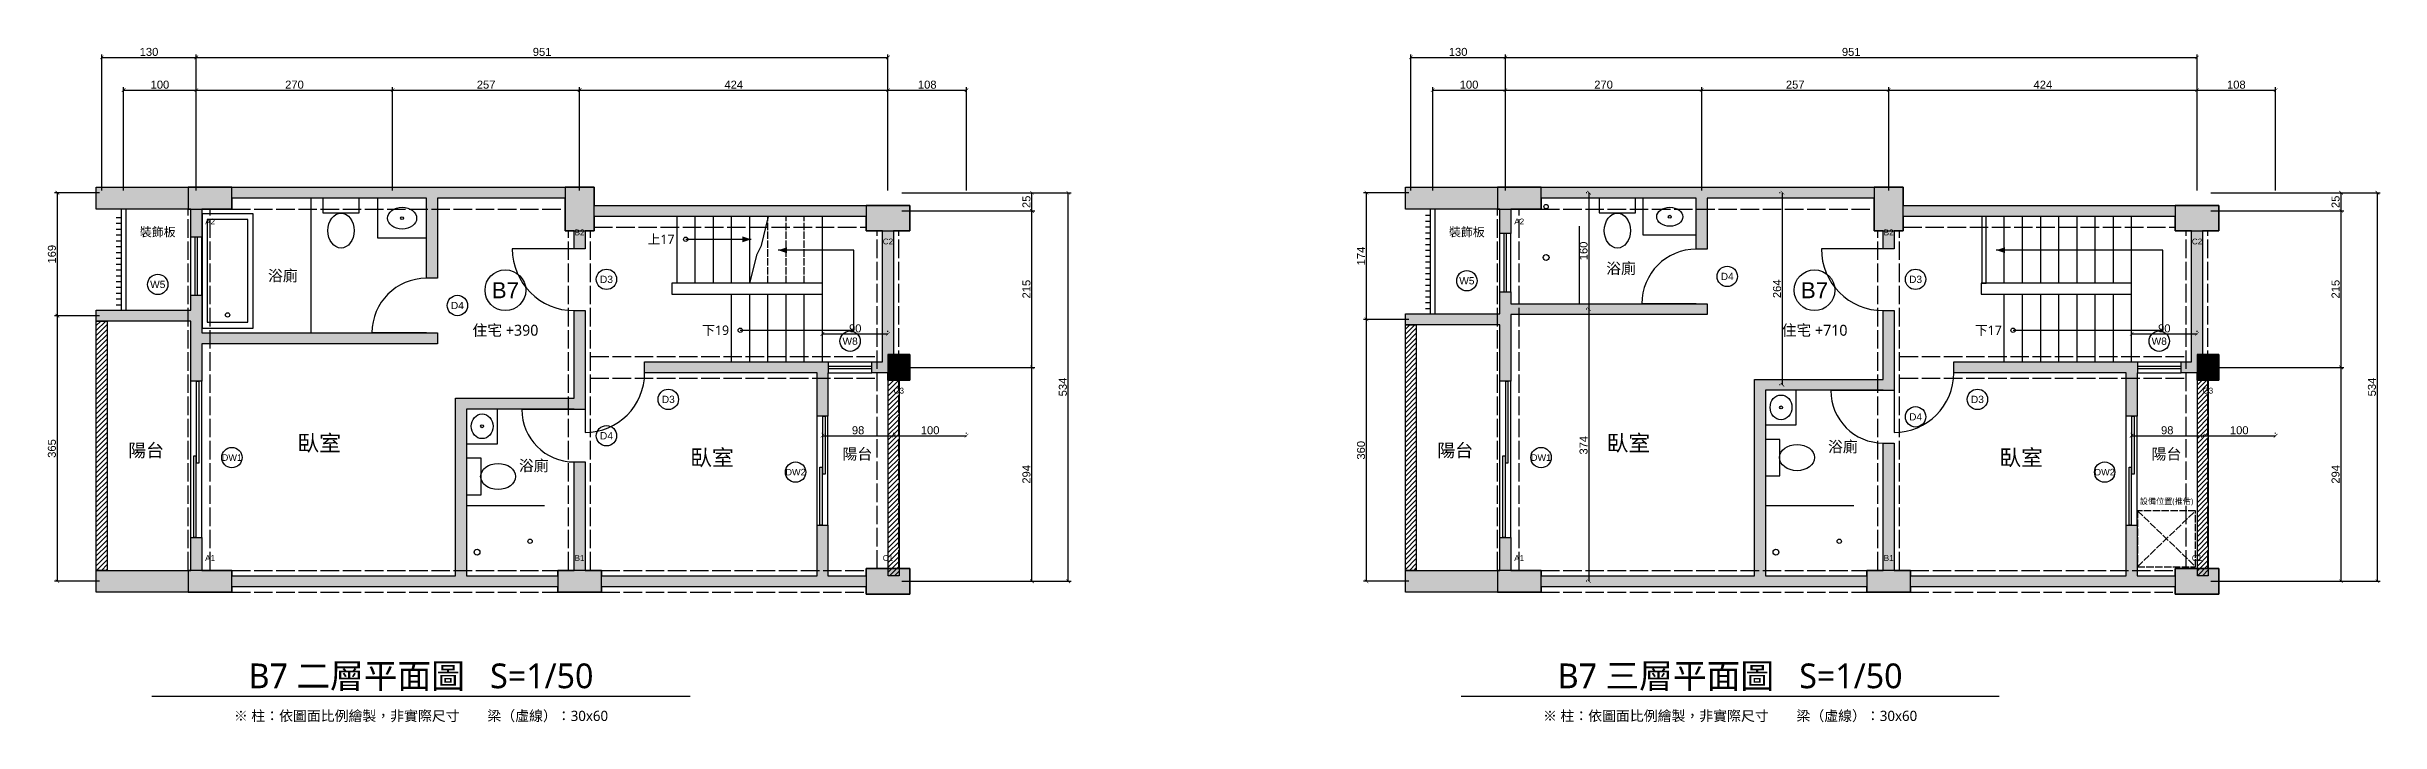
# Model space of a CAD drawing. Header units: centimetres. Extents: x -75 to 5344, y -456 to 775.
# Drawn here: x 2135 to 5344, y -194 to 735 of the extents above; entities that cross this region are included whole.
import ezdxf
from ezdxf.enums import TextEntityAlignment as Align

# ---------------------------------------------------------------- set-up
doc = ezdxf.new("R2010")
doc.units = ezdxf.units.CM
doc.header["$LTSCALE"] = 8
doc.linetypes.add('DASHED', pattern=[1.524, 1.27, -0.254])
for name, color, linetype in [('A-ANNO-DIMS', 1, 'Continuous'), ('A-ANNO-TAG', 2, 'Continuous'), ('A-ANNO-TEXT', 7, 'Continuous'), ('A-DOOR', 3, 'Continuous'), ('A-FIXT', 6, 'Continuous'), ('A-HIDDEN', 8, 'DASHED'), ('A-STAIR', 2, 'Continuous'), ('A-TITLE', 7, 'Continuous'), ('A-WALL', 7, 'Continuous'), ('A-WALL-LOW', 4, 'Continuous'), ('A-WALL-PATT', 8, 'Continuous'), ('A-WIND', 4, 'Continuous'), ('S-BEAM', 8, 'DASHED'), ('S-COLS', 7, 'Continuous'), ('S-COLS-PATT', 250, 'Continuous')]:
    doc.layers.add(name, color=color, linetype=linetype)
doc.styles.add('CHT', font='msjh.ttc')
doc.styles.add('DIMTXT', font='arial.ttf')
doc.dimstyles.new('ARCH_CM', dxfattribs={"dimtxt": 11, "dimasz": 5, "dimexe": 4, "dimexo": 3, "dimgap": 2, "dimtad": 1, "dimdec": 0, "dimtxsty": 'DIMTXT', "dimblk": 'ARCHTICK', "dimcen": 2.5, "dimclrd": 1, "dimclre": 1, "dimclrt": 7, "dimazin": 3, "dimtfac": 1, "dimtmove": 0, "dimatfit": 3})

# ---------------------------------------------------------------- blocks, each defined once
blk = doc.blocks.new('_ARCHTICK')
at = {"color": 0, "linetype": 'BYBLOCK', "const_width": 0.15}
blk.add_lwpolyline([(-0.5, -0.5), (0.5, 0.5)], dxfattribs=at)

msp = doc.modelspace()

# ---------------------------------------------------------------- hatches: boundary and pattern name
at = {"layer": 'A-WALL-LOW'}
h = msp.add_hatch(dxfattribs=at)
h.set_pattern_fill('ANSI31', scale=1.5)
h.paths.add_polyline_path([(2203.5, 357.5), (2218.5, 357.5), (2218.5, 15), (2203.5, 15)])
h = msp.add_hatch(dxfattribs=at)
h.set_pattern_fill('ANSI31', scale=1.5)
h.paths.add_polyline_path([(4003.5, 352.5), (4018.5, 352.5), (4018.5, 15), (4003.5, 15)])
h = msp.add_hatch(dxfattribs=at)
h.set_pattern_fill('ANSI31', scale=1.5)
h.paths.add_polyline_path([(3292.5, 286.5), (3307.5, 286.5), (3307.5, 7.5), (3292.5, 7.5)])
h = msp.add_hatch(dxfattribs=at)
h.set_pattern_fill('ANSI31', scale=1.5)
h.paths.add_polyline_path([(5092.5, 286.5), (5107.5, 286.5), (5107.5, 7.5), (5092.5, 7.5)])
at = {"layer": 'A-WALL-PATT'}
for points in [[(2333.5, 511.5), (2203.5, 511.5), (2203.5, 541.5), (2888, 541.5), (2888, 516.5), (3322, 516.5), (3322, 481.5), (3299.5, 481.5), (3299.5, 311.5), (3322, 311.5), (3322, 276.5), (3292, 276.5), (3292, 286.5), (3270, 286.5), (3270, 301.5), (3284.5, 301.5), (3284.5, 481.5), (3262, 481.5), (3262, 501.5), (2888, 501.5), (2888, 481.5), (2875.5, 481.5), (2875.5, 457), (2860.5, 457), (2860.5, 481.5), (2848, 481.5), (2848, 526.5), (2672.5, 526.5), (2672.5, 416.5), (2657.5, 416.5), (2657.5, 526.5), (2390, 526.5), (2390, 511.5), (2348.5, 511.5), (2348.5, 473), (2333.5, 473)], [(4133.5, 511.5), (4003.5, 511.5), (4003.5, 541.5), (4688, 541.5), (4688, 516.5), (5122, 516.5), (5122, 481.5), (5099.5, 481.5), (5099.5, 311.5), (5122, 311.5), (5122, 276.5), (5092, 276.5), (5092, 286.5), (5070, 286.5), (5070, 301.5), (5084.5, 301.5), (5084.5, 481.5), (5062, 481.5), (5062, 501.5), (4688, 501.5), (4688, 481.5), (4675.5, 481.5), (4675.5, 457), (4660.5, 457), (4660.5, 481.5), (4648, 481.5), (4648, 526.5), (4418.5, 526.5), (4418.5, 456.5), (4403.5, 456.5), (4403.5, 526.5), (4190, 526.5), (4190, 511.5), (4148.5, 511.5), (4148.5, 478), (4133.5, 478)], [(2333.5, 357.5), (2203.5, 357.5), (2203.5, 372.5), (2333.5, 372.5), (2333.5, 393), (2348.5, 393), (2348.5, 341.5), (2672.5, 341.5), (2672.5, 326.5), (2348.5, 326.5), (2348.5, 275), (2333.5, 275)], [(4133.5, 352.5), (4003.5, 352.5), (4003.5, 367.5), (4133.5, 367.5), (4133.5, 398), (4148.5, 398), (4148.5, 381.5), (4418.5, 381.5), (4418.5, 366.5), (4148.5, 366.5), (4148.5, 275), (4133.5, 275)], [(2203.5, 15), (2333.5, 15), (2333.5, 60), (2348.5, 60), (2348.5, 15), (2390, 15), (2390, 7.5), (2697.5, 7.5), (2697.5, 251.5), (2860.5, 251.5), (2860.5, 372), (2875.5, 372), (2875.5, 236), (2860.5, 236), (2860.5, 236.5), (2712.5, 236.5), (2712.5, 7.5), (2838, 7.5), (2838, 15), (2860.5, 15), (2860.5, 164), (2875.5, 164), (2875.5, 15), (2898, 15), (2898, 7.5), (3194.5, 7.5), (3194.5, 77), (3209.5, 77), (3209.5, 7.5), (3262, 7.5), (3262, 17.5), (3322, 17.5), (3322, -17.5), (3262, -17.5), (3262, -7.5), (2898, -7.5), (2898, -15), (2838, -15), (2838, -7.5), (2390, -7.5), (2390, -15), (2203.5, -15)], [(4003.5, 15), (4133.5, 15), (4133.5, 60), (4148.5, 60), (4148.5, 15), (4190, 15), (4190, 7.5), (4483.5, 7.5), (4483.5, 277.5), (4660.5, 277.5), (4660.5, 372), (4675.5, 372), (4675.5, 262), (4660.5, 262), (4660.5, 262.5), (4498.5, 262.5), (4498.5, 7.5), (4638, 7.5), (4638, 15), (4660.5, 15), (4660.5, 190), (4675.5, 190), (4675.5, 15), (4698, 15), (4698, 7.5), (4994.5, 7.5), (4994.5, 77), (5009.5, 77), (5009.5, 7.5), (5062, 7.5), (5062, 17.5), (5122, 17.5), (5122, -17.5), (5062, -17.5), (5062, -7.5), (4698, -7.5), (4698, -15), (4638, -15), (4638, -7.5), (4190, -7.5), (4190, -15), (4003.5, -15)], [(3209.5, 286.5), (3209.5, 227), (3194.5, 227), (3194.5, 286.5), (2957.5, 286.5), (2957.5, 301.5), (3210, 301.5), (3210, 286.5)], [(5009.5, 286.5), (5009.5, 227), (4994.5, 227), (4994.5, 286.5), (4757.5, 286.5), (4757.5, 301.5), (5010, 301.5), (5010, 286.5)]]:
    msp.add_hatch(color=8, dxfattribs=at).paths.add_polyline_path(points)
at = {"layer": 'S-COLS-PATT'}
for points in [[(2330, 511.5), (2390, 511.5), (2390, 541.5), (2330, 541.5)], [(2848, 481.5), (2888, 481.5), (2888, 541.5), (2848, 541.5)], [(3262, 481.5), (3322, 481.5), (3322, 516.5), (3262, 516.5)], [(4130, 511.5), (4190, 511.5), (4190, 541.5), (4130, 541.5)], [(4648, 481.5), (4688, 481.5), (4688, 541.5), (4648, 541.5)], [(5062, 481.5), (5122, 481.5), (5122, 516.5), (5062, 516.5)], [(3292, 276.5), (3322, 276.5), (3322, 311.5), (3292, 311.5)], [(5092, 276.5), (5122, 276.5), (5122, 311.5), (5092, 311.5)], [(2330, -15), (2390, -15), (2390, 15), (2330, 15)], [(2838, -15), (2898, -15), (2898, 15), (2838, 15)], [(3262, -17.5), (3322, -17.5), (3322, 17.5), (3262, 17.5)], [(4130, -15), (4190, -15), (4190, 15), (4130, 15)], [(4638, -15), (4698, -15), (4698, 15), (4638, 15)], [(5062, -17.5), (5122, -17.5), (5122, 17.5), (5062, 17.5)]]:
    msp.add_hatch(color=250, dxfattribs=at).paths.add_polyline_path(points)

# ---------------------------------------------------------------- linework, layer by layer
at = {"layer": 'A-ANNO-TAG'}
for centre in [(2288, 408), (2905, 415), (4088, 413), (4446, 419), (4705, 415), (2700, 379), (3240, 330), (5040, 330), (2990, 250), (4790, 250), (4705, 226), (2905, 200), (2390, 170), (3165, 150), (4190, 170), (4965, 150)]:
    msp.add_circle(centre, 14, dxfattribs=at)
at = {"layer": 'A-ANNO-TEXT'}
for centre in [(2766, 400), (4566, 400)]:
    msp.add_circle(centre, 28, dxfattribs=at)
at = {"layer": 'A-DOOR'}
for p, q in [((2860.5, 457), (2775.5, 457)), ((4660.5, 457), (4575.5, 457)), ((4403.5, 381.5), (4328.5, 381.5)), ((2657.5, 341.5), (2582.5, 341.5)), ((2875.5, 286.5), (2875.5, 204.5)), ((4660.5, 262), (4588.5, 262)), ((4675.5, 286.5), (4675.5, 204.5)), ((2860.5, 236), (2788.5, 236))]:
    msp.add_line(p, q, dxfattribs=at)
for centre, radius, start, end in [((2860.5, 457), 85, 180, 270), ((4403.5, 381.5), 75, 90, 180), ((4660.5, 457), 85, 180, 270), ((2657.5, 341.5), 75, 90, 180), ((2875.5, 286.5), 82, 270, 0), ((4660.5, 262), 72, 180, 270), ((4675.5, 286.5), 82, 270, 0), ((2860.5, 236), 72, 180, 270)]:
    msp.add_arc(centre, radius, start, end, dxfattribs=at)
at = {"layer": 'A-FIXT'}
for p, q in [((2499, 341.5), (2499, 526.5)), ((2231, 500), (2237.5, 500)), ((2231, 492), (2237.5, 492)), ((2231, 484), (2237.5, 484)), ((4031, 503), (4037.5, 503)), ((4031, 495), (4037.5, 495)), ((4031, 487), (4037.5, 487)), ((4243, 381.5), (4243, 488)), ((2231, 476), (2237.5, 476)), ((2231, 468), (2237.5, 468)), ((2231, 460), (2237.5, 460)), ((2231, 452), (2237.5, 452)), ((4031, 479), (4037.5, 479)), ((4031, 471), (4037.5, 471)), ((4031, 463), (4037.5, 463)), ((4031, 455), (4037.5, 455)), ((2231, 444), (2237.5, 444)), ((2231, 436), (2237.5, 436)), ((2231, 428), (2237.5, 428)), ((2231, 420), (2237.5, 420)), ((4031, 447), (4037.5, 447)), ((4031, 439), (4037.5, 439)), ((4031, 431), (4037.5, 431)), ((4031, 423), (4037.5, 423)), ((2231, 412), (2237.5, 412)), ((2231, 404), (2237.5, 404)), ((2231, 396), (2237.5, 396)), ((2231, 388), (2237.5, 388)), ((4031, 415), (4037.5, 415)), ((4031, 407), (4037.5, 407)), ((4031, 399), (4037.5, 399)), ((4031, 391), (4037.5, 391)), ((2231, 380), (2237.5, 380)), ((4031, 383), (4037.5, 383)), ((4031, 375), (4037.5, 375)), ((2712.5, 104), (2820, 104)), ((4498.5, 104), (4620, 104))]:
    msp.add_line(p, q, dxfattribs=at)
for points in [[(2515, 506.5), (2565, 506.5), (2565, 526.5), (2515, 526.5)], [(2590, 472), (2657.5, 472), (2657.5, 526.5), (2590, 526.5)], [(4270, 506.5), (4320, 506.5), (4320, 526.5), (4270, 526.5)], [(4330, 476), (4403.5, 476), (4403.5, 526.5), (4330, 526.5)], [(2237.5, 372.5), (2244.5, 372.5), (2244.5, 511.5), (2237.5, 511.5)], [(2349, 348), (2419, 348), (2419, 505), (2349, 505)], [(2356, 356), (2412, 356), (2412, 497), (2356, 497)], [(4037.5, 367.5), (4044.5, 367.5), (4044.5, 511.5), (4037.5, 511.5)], [(4498.5, 215), (4541, 215), (4541, 262.5), (4498.5, 262.5)], [(2712.5, 189), (2755, 189), (2755, 236.5), (2712.5, 236.5)], [(4498.5, 145), (4518.5, 145), (4518.5, 195), (4498.5, 195)], [(2712.5, 119), (2732.5, 119), (2732.5, 169), (2712.5, 169)]]:
    msp.add_lwpolyline(points, close=True, dxfattribs=at)
for centre, radius in [((4197, 515), 3), ((2624, 499), 2), ((4367, 501), 2), ((4197, 445), 4), ((2384, 366), 3), ((4520, 239), 2), ((2734, 213), 2), ((2727, 40), 4), ((2800, 55), 3), ((4513, 40), 4), ((4600, 55), 3)]:
    msp.add_circle(centre, radius, dxfattribs=at)
for centre, major_axis, ratio in [((2624, 499), (20, 0), 0.75), ((4367, 501), (18, 0), 0.722222), ((2540, 482), (0, 24), 0.75), ((4295, 482), (0, 24), 0.75), ((2734, 213), (0, 17), 0.882353), ((4520, 239), (0, 17), 0.882353), ((2756, 144), (24, 0), 0.75), ((4542, 170), (24, 0), 0.75)]:
    msp.add_ellipse(centre, major_axis=major_axis, ratio=ratio, dxfattribs=at)
at = {"layer": 'A-HIDDEN'}
for p, q in [((3127, 409.5), (3127, 501.5)), ((3152, 409.5), (3152, 501.5)), ((3177, 409.5), (3177, 501.5)), ((3202, 409.5), (3202, 501.5)), ((5010, 20), (5090, 97)), ((5010, 97), (5090, 20))]:
    msp.add_line(p, q, dxfattribs=at)
msp.add_lwpolyline([(5010, 20), (5090, 20), (5090, 97), (5010, 97)], close=True, dxfattribs=at)
at = {"layer": 'A-STAIR'}
for p, q in [((3002, 409.5), (3002, 501.5)), ((3027, 409.5), (3027, 501.5)), ((3052, 409.5), (3052, 501.5)), ((3077, 409.5), (3077, 501.5)), ((3102, 409.5), (3102, 501.5)), ((3202, 301.5), (3202, 501.5)), ((4802, 409.5), (4802, 501.5)), ((4827, 409.5), (4827, 501.5)), ((4852, 409.5), (4852, 501.5)), ((4877, 409.5), (4877, 501.5)), ((4902, 409.5), (4902, 501.5)), ((4927, 409.5), (4927, 501.5)), ((4952, 409.5), (4952, 501.5)), ((4977, 409.5), (4977, 501.5)), ((5002, 301.5), (5002, 501.5)), ((5002, 409.5), (5002, 501.5)), ((3077, 301.5), (3077, 394.5)), ((3102, 301.5), (3102, 394.5)), ((3127, 301.5), (3127, 394.5)), ((3152, 301.5), (3152, 394.5)), ((3177, 301.5), (3177, 394.5)), ((3202, 301.5), (3202, 394.5)), ((4827, 301.5), (4827, 394.5)), ((4852, 301.5), (4852, 394.5)), ((4877, 301.5), (4877, 394.5)), ((4902, 301.5), (4902, 394.5)), ((4927, 301.5), (4927, 394.5)), ((4952, 301.5), (4952, 394.5)), ((4977, 301.5), (4977, 394.5)), ((5002, 301.5), (5002, 394.5))]:
    msp.add_line(p, q, dxfattribs=at)
for points in [[(3102, 409.5), (3112, 449.5), (3118, 461.5), (3128, 501.5)], [(3014, 470), (3104, 470)], [(3089, 345), (3245, 345), (3245, 455), (3141, 455)], [(4839, 345), (5045, 345), (5045, 455), (4816, 455)]]:
    msp.add_lwpolyline(points, dxfattribs=at)
for points in [[(4796, 409.5), (4802, 409.5), (4802, 501.5), (4796, 501.5)], [(2995, 394.5), (3202, 394.5), (3202, 409.5), (2995, 409.5)], [(4795, 394.5), (5002, 394.5), (5002, 409.5), (4795, 409.5)]]:
    msp.add_lwpolyline(points, close=True, dxfattribs=at)
for centre in [(3014, 470), (3089, 345), (4839, 345)]:
    msp.add_circle(centre, 3, dxfattribs=at)
for points in [[(3104, 470), (3092, 474), (3092, 466)], [(3141, 455), (3153, 451), (3153, 459)], [(4816, 455), (4828, 451), (4828, 459)]]:
    msp.add_solid(points, dxfattribs=at)
at = {"layer": 'A-TITLE'}
for p, q in [((2280, -158), (3020, -158)), ((4080, -158), (4820, -158))]:
    msp.add_line(p, q, dxfattribs=at)
at = {"layer": 'A-WALL'}
for points in [[(2333.5, 511.5), (2203.5, 511.5), (2203.5, 541.5), (2888, 541.5), (2888, 516.5), (3322, 516.5), (3322, 481.5), (3299.5, 481.5), (3299.5, 311.5), (3322, 311.5), (3322, 276.5), (3292, 276.5), (3292, 286.5), (3270, 286.5), (3270, 301.5), (3284.5, 301.5), (3284.5, 481.5), (3262, 481.5), (3262, 501.5), (2888, 501.5), (2888, 481.5), (2875.5, 481.5), (2875.5, 457), (2860.5, 457), (2860.5, 481.5), (2848, 481.5), (2848, 526.5), (2672.5, 526.5), (2672.5, 416.5), (2657.5, 416.5), (2657.5, 526.5), (2390, 526.5), (2390, 511.5), (2348.5, 511.5), (2348.5, 473), (2333.5, 473)], [(4133.5, 511.5), (4003.5, 511.5), (4003.5, 541.5), (4688, 541.5), (4688, 516.5), (5122, 516.5), (5122, 481.5), (5099.5, 481.5), (5099.5, 311.5), (5122, 311.5), (5122, 276.5), (5092, 276.5), (5092, 286.5), (5070, 286.5), (5070, 301.5), (5084.5, 301.5), (5084.5, 481.5), (5062, 481.5), (5062, 501.5), (4688, 501.5), (4688, 481.5), (4675.5, 481.5), (4675.5, 457), (4660.5, 457), (4660.5, 481.5), (4648, 481.5), (4648, 526.5), (4418.5, 526.5), (4418.5, 456.5), (4403.5, 456.5), (4403.5, 526.5), (4190, 526.5), (4190, 511.5), (4148.5, 511.5), (4148.5, 478), (4133.5, 478)], [(2333.5, 357.5), (2203.5, 357.5), (2203.5, 372.5), (2333.5, 372.5), (2333.5, 393), (2348.5, 393), (2348.5, 341.5), (2672.5, 341.5), (2672.5, 326.5), (2348.5, 326.5), (2348.5, 275), (2333.5, 275)], [(4133.5, 352.5), (4003.5, 352.5), (4003.5, 367.5), (4133.5, 367.5), (4133.5, 398), (4148.5, 398), (4148.5, 381.5), (4418.5, 381.5), (4418.5, 366.5), (4148.5, 366.5), (4148.5, 275), (4133.5, 275)], [(2203.5, 15), (2333.5, 15), (2333.5, 60), (2348.5, 60), (2348.5, 15), (2390, 15), (2390, 7.5), (2697.5, 7.5), (2697.5, 251.5), (2860.5, 251.5), (2860.5, 372), (2875.5, 372), (2875.5, 236), (2860.5, 236), (2860.5, 236.5), (2712.5, 236.5), (2712.5, 7.5), (2838, 7.5), (2838, 15), (2860.5, 15), (2860.5, 164), (2875.5, 164), (2875.5, 15), (2898, 15), (2898, 7.5), (3194.5, 7.5), (3194.5, 77), (3209.5, 77), (3209.5, 7.5), (3262, 7.5), (3262, 17.5), (3322, 17.5), (3322, -17.5), (3262, -17.5), (3262, -7.5), (2898, -7.5), (2898, -15), (2838, -15), (2838, -7.5), (2390, -7.5), (2390, -15), (2203.5, -15)], [(4003.5, 15), (4133.5, 15), (4133.5, 60), (4148.5, 60), (4148.5, 15), (4190, 15), (4190, 7.5), (4483.5, 7.5), (4483.5, 277.5), (4660.5, 277.5), (4660.5, 372), (4675.5, 372), (4675.5, 262), (4660.5, 262), (4660.5, 262.5), (4498.5, 262.5), (4498.5, 7.5), (4638, 7.5), (4638, 15), (4660.5, 15), (4660.5, 190), (4675.5, 190), (4675.5, 15), (4698, 15), (4698, 7.5), (4994.5, 7.5), (4994.5, 77), (5009.5, 77), (5009.5, 7.5), (5062, 7.5), (5062, 17.5), (5122, 17.5), (5122, -17.5), (5062, -17.5), (5062, -7.5), (4698, -7.5), (4698, -15), (4638, -15), (4638, -7.5), (4190, -7.5), (4190, -15), (4003.5, -15)], [(3209.5, 286.5), (3209.5, 227), (3194.5, 227), (3194.5, 286.5), (2957.5, 286.5), (2957.5, 301.5), (3210, 301.5), (3210, 286.5)], [(5009.5, 286.5), (5009.5, 227), (4994.5, 227), (4994.5, 286.5), (4757.5, 286.5), (4757.5, 301.5), (5010, 301.5), (5010, 286.5)]]:
    msp.add_lwpolyline(points, close=True, dxfattribs=at)
at = {"layer": 'A-WALL-LOW'}
for points in [[(2203.5, 357.5), (2218.5, 357.5), (2218.5, 15), (2203.5, 15)], [(4003.5, 352.5), (4018.5, 352.5), (4018.5, 15), (4003.5, 15)], [(3292.5, 286.5), (3307.5, 286.5), (3307.5, 7.5), (3292.5, 7.5)], [(5092.5, 286.5), (5107.5, 286.5), (5107.5, 7.5), (5092.5, 7.5)]]:
    msp.add_lwpolyline(points, close=True, dxfattribs=at)
at = {"layer": 'A-WIND'}
for p, q in [((2333.5, 393), (2333.5, 473)), ((2339.5, 393), (2339.5, 473)), ((2342.5, 393), (2342.5, 473)), ((2348.5, 393), (2348.5, 473)), ((4133.5, 398), (4133.5, 478)), ((4139.5, 398), (4139.5, 478)), ((4142.5, 398), (4142.5, 478)), ((4148.5, 398), (4148.5, 478)), ((3210, 301.5), (3270, 301.5)), ((3210, 295.5), (3270, 295.5)), ((3210, 292.5), (3270, 292.5)), ((5010, 301.5), (5070, 301.5)), ((5010, 295.5), (5070, 295.5)), ((5010, 292.5), (5070, 292.5)), ((2333.5, 60), (2333.5, 275)), ((2348.5, 60), (2348.5, 275)), ((3210, 286.5), (3270, 286.5)), ((4133.5, 60), (4133.5, 275)), ((4148.5, 60), (4148.5, 275)), ((5010, 286.5), (5070, 286.5)), ((3194.5, 77), (3194.5, 227)), ((3209.5, 77), (3209.5, 227)), ((4994.5, 77), (4994.5, 227)), ((5009.5, 77), (5009.5, 227))]:
    msp.add_line(p, q, dxfattribs=at)
for points in [[(2341.5, 162.5), (2341.5, 275), (2344.5, 275), (2344.5, 162.5)], [(4141.5, 162.5), (4141.5, 275), (4144.5, 275), (4144.5, 162.5)], [(3202.5, 147), (3202.5, 227), (3205.5, 227), (3205.5, 147)], [(5002.5, 147), (5002.5, 227), (5005.5, 227), (5005.5, 147)], [(2337.5, 60), (2337.5, 172.5), (2340.5, 172.5), (2340.5, 60)], [(4137.5, 60), (4137.5, 172.5), (4140.5, 172.5), (4140.5, 60)], [(3198.5, 77), (3198.5, 157), (3201.5, 157), (3201.5, 77)], [(4998.5, 77), (4998.5, 157), (5001.5, 157), (5001.5, 77)]]:
    msp.add_lwpolyline(points, close=True, dxfattribs=at)
at = {"layer": 'S-BEAM', "ltscale": 2.5}
for p, q in [((2390, 541.5), (2848, 541.5)), ((2888, 516.5), (3262, 516.5)), ((4190, 541.5), (4648, 541.5)), ((4688, 516.5), (5062, 516.5)), ((2330, 15), (2330, 511.5)), ((2360, 15), (2360, 511.5)), ((2390, 511.5), (2848, 511.5)), ((2853, 15), (2853, 481.5)), ((2883, 15), (2883, 481.5)), ((2888, 486.5), (3262, 486.5)), ((3277, 17.5), (3277, 481.5)), ((3307, 17.5), (3307, 481.5)), ((4130, 15), (4130, 511.5)), ((4160, 15), (4160, 511.5)), ((4190, 511.5), (4648, 511.5)), ((4653, 15), (4653, 481.5)), ((4683, 15), (4683, 481.5)), ((4688, 486.5), (5062, 486.5)), ((5077, 17.5), (5077, 481.5)), ((5107, 17.5), (5107, 481.5)), ((2883, 309), (3277, 309)), ((4683, 309), (5077, 309)), ((2883, 279), (3277, 279)), ((4683, 279), (5077, 279)), ((2390, 15), (2838, 15)), ((2898, 15), (3262, 15)), ((4190, 15), (4638, 15)), ((4698, 15), (5062, 15)), ((2390, -15), (2838, -15)), ((2898, -15), (3262, -15)), ((4190, -15), (4638, -15)), ((4698, -15), (5062, -15))]:
    msp.add_line(p, q, dxfattribs=at)
at = {"layer": 'S-COLS'}
for points in [[(2330, 511.5), (2390, 511.5), (2390, 541.5), (2330, 541.5)], [(2848, 481.5), (2888, 481.5), (2888, 541.5), (2848, 541.5)], [(3262, 481.5), (3322, 481.5), (3322, 516.5), (3262, 516.5)], [(4130, 511.5), (4190, 511.5), (4190, 541.5), (4130, 541.5)], [(4648, 481.5), (4688, 481.5), (4688, 541.5), (4648, 541.5)], [(5062, 481.5), (5122, 481.5), (5122, 516.5), (5062, 516.5)], [(3292, 276.5), (3322, 276.5), (3322, 311.5), (3292, 311.5)], [(5092, 276.5), (5122, 276.5), (5122, 311.5), (5092, 311.5)], [(2330, -15), (2390, -15), (2390, 15), (2330, 15)], [(2838, -15), (2898, -15), (2898, 15), (2838, 15)], [(3262, -17.5), (3322, -17.5), (3322, 17.5), (3262, 17.5)], [(4130, -15), (4190, -15), (4190, 15), (4130, 15)], [(4638, -15), (4698, -15), (4698, 15), (4638, 15)], [(5062, -17.5), (5122, -17.5), (5122, 17.5), (5062, 17.5)]]:
    msp.add_lwpolyline(points, close=True, dxfattribs=at)

# ---------------------------------------------------------------- texts
at = {"layer": 'A-ANNO-TAG', "style": 'DIMTXT'}
for s, height, p in [('D3', 10, (2905, 415)), ('W5', 10, (4088, 413)), ('D4', 10, (4446, 419)), ('D3', 10, (4705, 415)), ('W5', 10, (2288, 408)), ('D4', 10, (2700, 379)), ('W8', 10, (3240, 330)), ('W8', 10, (5040, 330)), ('D3', 10, (2990, 250)), ('D4', 10, (4705, 226)), ('D3', 10, (4790, 250)), ('D4', 10, (2905, 200)), ('DW1', 9, (2390, 170)), ('DW1', 9, (4190, 170)), ('DW2', 9, (3165, 150)), ('DW2', 9, (4965, 150))]:
    msp.add_text(s, height=height, dxfattribs=at).set_placement(p, align=Align.MIDDLE_CENTER)
at = {"layer": 'A-ANNO-TEXT'}
for s, height, style, p in [('裝飾板', 12, 'CHT', (2288, 480)), ('裝飾板', 12, 'CHT', (4088, 480)), ('浴廁', 15, 'CHT', (2460, 420)), ('浴廁', 15, 'CHT', (4300, 430)), ('B7', 22, 'DIMTXT', (2766, 400)), ('B7', 22, 'DIMTXT', (4566, 400)), ('住宅 +390', 15, 'CHT', (2766, 345)), ('住宅 +710', 15, 'CHT', (4566, 345)), ('臥室', 22, 'CHT', (2510, 190)), ('臥室', 22, 'CHT', (4310, 190)), ('浴廁', 15, 'CHT', (4605, 185)), ('陽台', 18, 'CHT', (2272, 180)), ('浴廁', 15, 'CHT', (2805, 159)), ('臥室', 22, 'CHT', (3050, 170)), ('陽台', 15, 'CHT', (3250, 175)), ('陽台', 18, 'CHT', (4072, 180)), ('臥室', 22, 'CHT', (4850, 170)), ('陽台', 15, 'CHT', (5050, 175))]:
    msp.add_text(s, height=height, dxfattribs=dict(at, style=style)).set_placement(p, align=Align.MIDDLE_CENTER)
at = {"layer": 'A-FIXT', "style": 'CHT'}
msp.add_text('設備位置(推估)', height=8, dxfattribs=at).set_placement((5050, 110), align=Align.MIDDLE_CENTER)
at = {"layer": 'A-STAIR', "style": 'CHT'}
for s, p in [('上17', (2980, 470)), ('下19', (3055, 345)), ('下17', (4805, 345))]:
    msp.add_text(s, height=13, dxfattribs=at).set_placement(p, align=Align.MIDDLE_CENTER)
at = {"layer": 'A-TITLE', "style": 'CHT'}
for s, height, p in [('B7 二層平面圖   S=1/50', 34, (2650, -130)), ('B7 三層平面圖   S=1/50', 34, (4450, -130)), ('※ 柱：依圖面比例繪製，非實際尺寸\u3000\u3000梁（虛線）：30x60', 14, (2650, -185)), ('※ 柱：依圖面比例繪製，非實際尺寸\u3000\u3000梁（虛線）：30x60', 14, (4450, -185))]:
    msp.add_text(s, height=height, dxfattribs=at).set_placement(p, align=Align.MIDDLE_CENTER)
at = {"layer": 'S-COLS', "style": 'DIMTXT'}
for s, p in [('A2', (2360, 494.5)), ('B2', (2868, 479.5)), ('A2', (4160, 494.5)), ('B2', (4668, 479.5)), ('C2', (3292, 467)), ('C2', (5092, 467)), ('C3', (3307, 262)), ('C3', (5107, 262)), ('A1', (2360, 32)), ('B1', (2868, 32)), ('C1', (3292, 32)), ('A1', (4160, 32)), ('B1', (4668, 32)), ('C1', (5092, 32))]:
    msp.add_text(s, height=8, dxfattribs=at).set_placement(p, align=Align.MIDDLE_CENTER)

# ---------------------------------------------------------------- dimensions: what is measured, and where the dimension line sits
at = {"layer": 'A-ANNO-DIMS'}
for base, p1, p2 in [((2211, 720), (2211, 534), (2341, 534)), ((2341, 720), (2341, 534), (3292, 534)), ((4011, 720), (4011, 534), (4141, 534)), ((4141, 720), (4141, 534), (5092, 534)), ((2241, 675), (2241, 534), (2341, 534)), ((2341, 675), (2341, 534), (2611, 534)), ((2611, 675), (2611, 534), (2868, 534)), ((2868, 675), (2868, 534), (3292, 534)), ((3292, 675), (3292, 534), (3400, 534)), ((4041, 675), (4041, 534), (4141, 534)), ((4141, 675), (4141, 534), (4411, 534)), ((4411, 675), (4411, 534), (4668, 534)), ((4668, 675), (4668, 534), (5092, 534)), ((5092, 675), (5092, 534), (5200, 534)), ((3202, 340), (3202, 340), (3292, 340)), ((5002, 340), (5002, 340), (5092, 340)), ((3202, 200), (3202, 200), (3300, 200)), ((3300, 200), (3300, 200), (3400, 200)), ((5002, 200), (5002, 200), (5100, 200)), ((5100, 200), (5100, 200), (5200, 200))]:
    msp.add_linear_dim(base=base, p1=p1, p2=p2, dimstyle='ARCH_CM', dxfattribs=at).render()
for base, p1, p2 in [((2150, 365), (2211, 365), (2211, 534)), ((3490, 509), (3308, 509), (3308, 534)), ((3540, 0), (3308, 0), (3308, 534)), ((3950, 360), (4011, 360), (4011, 534)), ((4256, 374), (4256, 374), (4256, 534)), ((4522, 270), (4522, 270), (4522, 534)), ((5290, 509), (5108, 509), (5108, 534)), ((5340, 0), (5108, 0), (5108, 534)), ((3490, 294), (3308, 294), (3308, 509)), ((5290, 294), (5108, 294), (5108, 509)), ((2150, 0), (2211, 0), (2211, 365)), ((3950, 0), (4011, 0), (4011, 360)), ((4256, 0), (4256, 0), (4256, 374)), ((3490, 0), (3308, 0), (3308, 294)), ((5290, 0), (5108, 0), (5108, 294))]:
    msp.add_linear_dim(base=base, p1=p1, p2=p2, angle=90, dimstyle='ARCH_CM', dxfattribs=at).render()

doc.saveas('drawing.dxf')
